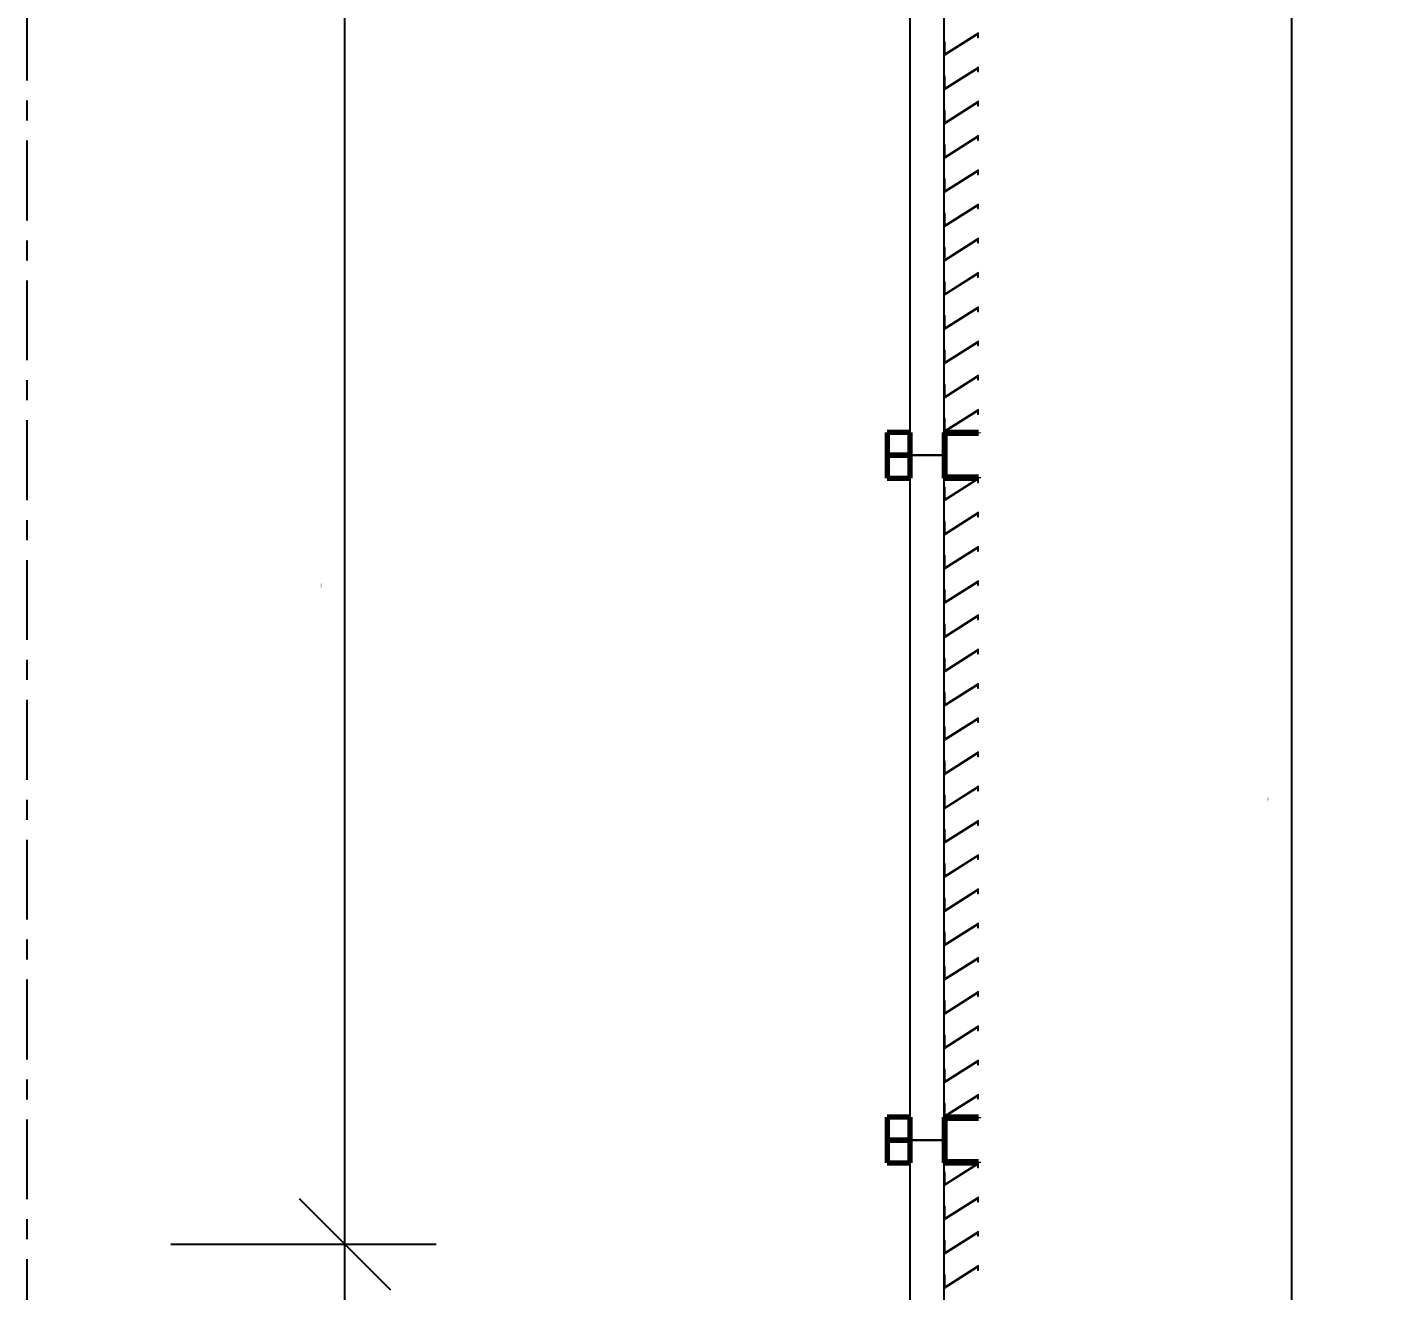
# Model space of a CAD drawing. Header units: millimetres. Extents: x -1379 to 1385823, y -4884429 to 548763.
# Drawn here: x 464410 to 467379, y -2309745 to -2306977 of the extents above; entities that cross this region are included whole.
import ezdxf
from ezdxf.enums import TextEntityAlignment as Align

# ---------------------------------------------------------------- set-up
doc = ezdxf.new("R2010")
doc.units = ezdxf.units.MM
doc.linetypes.add('CENTER', pattern=[50.8, 31.75, -6.35, 6.35, -6.35])
doc.linetypes.add('TA_GL_000.70000', pattern=[1.925, 0.7, -0.175, 0.175, -0.175, 0.7])
for name, color, linetype in [('000 - 0_SYM_DWG_GRIDLINE_MAIN_COLOR_251', 7, 'Continuous'), ('000 - 0_SYM_DWG_SLOPE-SYM_TEXT_COLOR_3', 7, 'Continuous'), ('000 - D I M', 7, 'Continuous'), ('000 - GRID', 7, 'CENTER')]:
    doc.layers.add(name, color=color, linetype=linetype)
doc.layers.add('000 - CONCRETE_EX_LOUVERS_DEF_SUB', color=7, linetype='Continuous', plot=False)
doc.styles.add('ARIAL', font='arial.ttf')
doc.styles.add('Arial_2', font='arial.ttf', dxfattribs={"height": 3})
doc.styles.add('TA', font='', dxfattribs={"height": 4.5})
doc.styles.get('TA').set_extended_font_data('Cordia New')
doc.dimstyles.new('DPA-DIM-3_0_T-T', dxfattribs={"dimscale": 304.8, "dimtxt": 306.07782, "dimasz": 0.656168, "dimexe": 0.656168, "dimexo": 0.0625, "dimgap": 0.164042, "dimtad": 1, "dimdec": 0, "dimzin": 0, "dimdsep": 46, "dimtxsty": 'Arial_2', "dimblk1": 'OBLIQUE', "dimblk2": 'OBLIQUE', "dimsah": 1, "dimcen": 0.09, "dimdle": 0.656168, "dimclrd": 7, "dimclre": 7, "dimclrt": 7, "dimadec": 8, "dimazin": 0, "dimtfac": 1, "dimtdec": 4, "dimtix": 1, "dimtmove": 0, "dimatfit": 3, "dimfxl": 1.312336, "dimfxlon": 1, "dimtvp": 1, "dimtolj": 1, "dimtzin": 0, "dimarcsym": 2})

# ---------------------------------------------------------------- blocks, each defined once
blk = doc.blocks.new('DPA_CP_Entrance Louver Grill Vertical Z - Louver Grill Vertical Z-4595767-IV01 - LOWER ROOF LEVEL PLAN')
at = {"layer": '000 - CONCRETE_EX_LOUVERS_DEF_SUB', "color": 7, "lineweight": 70}
for p, q in [((-700, 0), (-750, 0)), ((-750, 0), (-750, -50)), ((-700, -50), (-700, 0)), ((750, 0), (700, 0)), ((700, 0), (700, -50)), ((750, -50), (750, 0)), ((-750, -50), (-700, -50)), ((700, -50), (750, -50)), ((-700, -125), (-750, -125)), ((-750, -125), (-750, -127)), ((-750, -127), (-702, -127)), ((-702, -127), (-702, -200)), ((-700, -200), (-700, -125)), ((750, -125), (700, -125)), ((700, -125), (700, -200)), ((702, -200), (702, -127)), ((702, -127), (750, -127)), ((750, -127), (750, -125)), ((-702, -200), (-700, -200)), ((700, -200), (702, -200))]:
    blk.add_line(p, q, dxfattribs=at)
at = {"layer": '000 - CONCRETE_EX_LOUVERS_DEF_SUB', "color": 7}
for p, q in [((-750, -125), (-750, -50)), ((-750, -50), (750, -50)), ((750, -50), (750, -125)), ((-750, -125), (750, -125))]:
    blk.add_line(p, q, dxfattribs=at)
blk = doc.blocks.new('GM_Louver Grill Vertical Z1 - Z Profile-V210-IV01 - LOWER ROOF LEVEL PLAN')
at = {"layer": '000 - CONCRETE_EX_LOUVERS_DEF_SUB', "color": 7, "lineweight": 9}
for p, q in [((30, 0), (0.1, 0)), ((0.1, 0), (46.4, -73)), ((30, -2), (30, 0)), ((50, -75), (3.7, -2)), ((3.7, -2), (30, -2)), ((46.4, -73), (40, -73)), ((40, -73), (40, -75)), ((40, -75), (50, -75))]:
    blk.add_line(p, q, dxfattribs=at)
blk = doc.blocks.new('GM_Louver Grill Vertical Z1 - Z Profile-V211-IV01 - LOWER ROOF LEVEL PLAN')
at = {"layer": '000 - CONCRETE_EX_LOUVERS_DEF_SUB', "color": 7, "lineweight": 9}
for p, q in [((30, 0), (0.1, 0)), ((0.1, 0), (46.4, -73)), ((30, -2), (30, 0)), ((50, -75), (3.7, -2)), ((3.7, -2), (30, -2)), ((46.4, -73), (40, -73)), ((40, -73), (40, -75)), ((40, -75), (50, -75))]:
    blk.add_line(p, q, dxfattribs=at)
blk = doc.blocks.new('GM_Louver Grill Vertical Z1 - Z Profile-V213-IV01 - LOWER ROOF LEVEL PLAN')
at = {"layer": '000 - CONCRETE_EX_LOUVERS_DEF_SUB', "color": 7, "lineweight": 9}
for p, q in [((30, 0), (0.1, 0)), ((0.1, 0), (46.4, -73)), ((30, -2), (30, 0)), ((50, -75), (3.7, -2)), ((3.7, -2), (30, -2)), ((46.4, -73), (40, -73)), ((40, -73), (40, -75)), ((40, -75), (50, -75))]:
    blk.add_line(p, q, dxfattribs=at)
blk = doc.blocks.new('GM_Louver Grill Vertical Z1 - Z Profile-V255-IV01 - LOWER ROOF LEVEL PLAN')
at = {"layer": '000 - CONCRETE_EX_LOUVERS_DEF_SUB', "color": 7, "lineweight": 9}
for p, q in [((30, 0), (0.1, 0)), ((0.1, 0), (46.4, -73)), ((30, -2), (30, 0)), ((50, -75), (3.7, -2)), ((3.7, -2), (30, -2)), ((46.4, -73), (40, -73)), ((40, -73), (40, -75)), ((40, -75), (50, -75))]:
    blk.add_line(p, q, dxfattribs=at)
blk = doc.blocks.new('GM_Louver Grill Vertical Z1 - Z Profile-V256-IV01 - LOWER ROOF LEVEL PLAN')
at = {"layer": '000 - CONCRETE_EX_LOUVERS_DEF_SUB', "color": 7, "lineweight": 9}
for p, q in [((30, 0), (0.1, 0)), ((0.1, 0), (46.4, -73)), ((30, -2), (30, 0)), ((50, -75), (3.7, -2)), ((3.7, -2), (30, -2)), ((46.4, -73), (40, -73)), ((40, -73), (40, -75)), ((40, -75), (50, -75))]:
    blk.add_line(p, q, dxfattribs=at)
blk = doc.blocks.new('GM_Louver Grill Vertical Z1 - Z Profile-V257-IV01 - LOWER ROOF LEVEL PLAN')
at = {"layer": '000 - CONCRETE_EX_LOUVERS_DEF_SUB', "color": 7, "lineweight": 9}
for p, q in [((30, 0), (0.1, 0)), ((0.1, 0), (46.4, -73)), ((30, -2), (30, 0)), ((50, -75), (3.7, -2)), ((3.7, -2), (30, -2)), ((46.4, -73), (40, -73)), ((40, -73), (40, -75)), ((40, -75), (50, -75))]:
    blk.add_line(p, q, dxfattribs=at)
blk = doc.blocks.new('GM_Louver Grill Vertical Z1 - Z Profile-V258-IV01 - LOWER ROOF LEVEL PLAN')
at = {"layer": '000 - CONCRETE_EX_LOUVERS_DEF_SUB', "color": 7, "lineweight": 9}
for p, q in [((30, 0), (0.1, 0)), ((0.1, 0), (46.4, -73)), ((30, -2), (30, 0)), ((50, -75), (3.7, -2)), ((3.7, -2), (30, -2)), ((46.4, -73), (40, -73)), ((40, -73), (40, -75)), ((40, -75), (50, -75))]:
    blk.add_line(p, q, dxfattribs=at)
blk = doc.blocks.new('GM_Louver Grill Vertical Z1 - Z Profile-V259-IV01 - LOWER ROOF LEVEL PLAN')
at = {"layer": '000 - CONCRETE_EX_LOUVERS_DEF_SUB', "color": 7, "lineweight": 9}
for p, q in [((30, 0), (0.1, 0)), ((0.1, 0), (46.4, -73)), ((30, -2), (30, 0)), ((50, -75), (3.7, -2)), ((3.7, -2), (30, -2)), ((46.4, -73), (40, -73)), ((40, -73), (40, -75)), ((40, -75), (50, -75))]:
    blk.add_line(p, q, dxfattribs=at)
blk = doc.blocks.new('GM_Louver Grill Vertical Z1 - Z Profile-V260-IV01 - LOWER ROOF LEVEL PLAN')
at = {"layer": '000 - CONCRETE_EX_LOUVERS_DEF_SUB', "color": 7, "lineweight": 9}
for p, q in [((30, 0), (0.1, 0)), ((0.1, 0), (46.4, -73)), ((30, -2), (30, 0)), ((50, -75), (3.7, -2)), ((3.7, -2), (30, -2)), ((46.4, -73), (40, -73)), ((40, -73), (40, -75)), ((40, -75), (50, -75))]:
    blk.add_line(p, q, dxfattribs=at)
blk = doc.blocks.new('GM_Louver Grill Vertical Z1 - Z Profile-V261-IV01 - LOWER ROOF LEVEL PLAN')
at = {"layer": '000 - CONCRETE_EX_LOUVERS_DEF_SUB', "color": 7, "lineweight": 9}
for p, q in [((30, 0), (0.1, 0)), ((0.1, 0), (46.4, -73)), ((30, -2), (30, 0)), ((50, -75), (3.7, -2)), ((3.7, -2), (30, -2)), ((46.4, -73), (40, -73)), ((40, -73), (40, -75)), ((40, -75), (50, -75))]:
    blk.add_line(p, q, dxfattribs=at)
blk = doc.blocks.new('GM_Louver Grill Vertical Z1 - Z Profile-V262-IV01 - LOWER ROOF LEVEL PLAN')
at = {"layer": '000 - CONCRETE_EX_LOUVERS_DEF_SUB', "color": 7, "lineweight": 9}
for p, q in [((30, 0), (0.1, 0)), ((0.1, 0), (46.4, -73)), ((30, -2), (30, 0)), ((50, -75), (3.7, -2)), ((3.7, -2), (30, -2)), ((46.4, -73), (40, -73)), ((40, -73), (40, -75)), ((40, -75), (50, -75))]:
    blk.add_line(p, q, dxfattribs=at)
blk = doc.blocks.new('GM_Louver Grill Vertical Z1 - Z Profile-V263-IV01 - LOWER ROOF LEVEL PLAN')
at = {"layer": '000 - CONCRETE_EX_LOUVERS_DEF_SUB', "color": 7, "lineweight": 9}
for p, q in [((30, 0), (0.1, 0)), ((0.1, 0), (46.4, -73)), ((30, -2), (30, 0)), ((50, -75), (3.7, -2)), ((3.7, -2), (30, -2)), ((46.4, -73), (40, -73)), ((40, -73), (40, -75)), ((40, -75), (50, -75))]:
    blk.add_line(p, q, dxfattribs=at)
blk = doc.blocks.new('GM_Louver Grill Vertical Z1 - Z Profile-V264-IV01 - LOWER ROOF LEVEL PLAN')
at = {"layer": '000 - CONCRETE_EX_LOUVERS_DEF_SUB', "color": 7, "lineweight": 9}
for p, q in [((30, 0), (0.1, 0)), ((0.1, 0), (46.4, -73)), ((30, -2), (30, 0)), ((50, -75), (3.7, -2)), ((3.7, -2), (30, -2)), ((46.4, -73), (40, -73)), ((40, -73), (40, -75)), ((40, -75), (50, -75))]:
    blk.add_line(p, q, dxfattribs=at)
blk = doc.blocks.new('GM_Louver Grill Vertical Z1 - Z Profile-V265-IV01 - LOWER ROOF LEVEL PLAN')
at = {"layer": '000 - CONCRETE_EX_LOUVERS_DEF_SUB', "color": 7, "lineweight": 9}
for p, q in [((30, 0), (0.1, 0)), ((0.1, 0), (46.4, -73)), ((30, -2), (30, 0)), ((50, -75), (3.7, -2)), ((3.7, -2), (30, -2)), ((46.4, -73), (40, -73)), ((40, -73), (40, -75)), ((40, -75), (50, -75))]:
    blk.add_line(p, q, dxfattribs=at)
blk = doc.blocks.new('GM_Louver Grill Vertical Z1 - Z Profile-V266-IV01 - LOWER ROOF LEVEL PLAN')
at = {"layer": '000 - CONCRETE_EX_LOUVERS_DEF_SUB', "color": 7, "lineweight": 9}
for p, q in [((30, 0), (0.1, 0)), ((0.1, 0), (46.4, -73)), ((30, -2), (30, 0)), ((50, -75), (3.7, -2)), ((3.7, -2), (30, -2)), ((46.4, -73), (40, -73)), ((40, -73), (40, -75)), ((40, -75), (50, -75))]:
    blk.add_line(p, q, dxfattribs=at)
blk = doc.blocks.new('GM_Louver Grill Vertical Z1 - Z Profile-V267-IV01 - LOWER ROOF LEVEL PLAN')
at = {"layer": '000 - CONCRETE_EX_LOUVERS_DEF_SUB', "color": 7, "lineweight": 9}
for p, q in [((30, 0), (0.1, 0)), ((0.1, 0), (46.4, -73)), ((30, -2), (30, 0)), ((50, -75), (3.7, -2)), ((3.7, -2), (30, -2)), ((46.4, -73), (40, -73)), ((40, -73), (40, -75)), ((40, -75), (50, -75))]:
    blk.add_line(p, q, dxfattribs=at)
blk = doc.blocks.new('GM_Louver Grill Vertical Z1 - Z Profile-V268-IV01 - LOWER ROOF LEVEL PLAN')
at = {"layer": '000 - CONCRETE_EX_LOUVERS_DEF_SUB', "color": 7, "lineweight": 9}
for p, q in [((30, 0), (0.1, 0)), ((0.1, 0), (46.4, -73)), ((30, -2), (30, 0)), ((50, -75), (3.7, -2)), ((3.7, -2), (30, -2)), ((46.4, -73), (40, -73)), ((40, -73), (40, -75)), ((40, -75), (50, -75))]:
    blk.add_line(p, q, dxfattribs=at)
blk = doc.blocks.new('GM_Louver Grill Vertical Z1 - Z Profile-V269-IV01 - LOWER ROOF LEVEL PLAN')
at = {"layer": '000 - CONCRETE_EX_LOUVERS_DEF_SUB', "lineweight": 9}
h = blk.add_hatch(dxfattribs=at)
h.set_pattern_fill('FP_38', style=0, pattern_type=2)
h.set_pattern_definition([(320, (2316497.5, 233351.46), (-63.75582, -728.7365), [76.2, -838.2]), (265, (2316497.5, 233351.5), (764.2276, 140.97162), [60.96, -670.56]), (10.451, (2316492.2, 233290.74), (700.46675, -587.77), [64.76, -712.36]), (316.184, (2316700.7, 233351.5), (-168.17096, -1084.31624), [114.3, -1257.3]), (6.636, (2316686.7, 233261.1), (989.70985, -949.6099), [97.14, -1068.54]), (261.184, (2316700.7, 233351.5), (989.70115, -949.62055), [91.44, -1005.84]), (291, (2316649.9, 233249.86), (-409.06057, -606.45787), [76.2, -838.2]), (236, (2316649.9, 233249.9), (736.75292, -247.20834), [60.96, -670.56]), (341.451, (2316615.8, 233199.3), (327.68547, -853.66825), [64.76, -712.36]), (307.5, (2316497.48, 233351.46), (338.22012, -12.354693), [33.528, -628.904, 33.528, -1320.292]), (307.5, (2316497.48, 233351.46), (338.22012, -12.354693), [-695.96, -647.192, 33.528, -639.572]), (277.5, (2316497.48, 233351.46), (400.722127, -267.278874), [33.528, -354.584, 33.528, -870.204]), (277.5, (2316497.48, 233351.46), (400.722127, -267.278874), [-421.64, -613.664, 33.528, -223.012]), (237.5, (2316497.48, 233578.03), (-22.915345, -542.36333), [33.528, -220.472, 33.528, -1810.512]), (237.5, (2316497.48, 233578.03), (-22.915345, -542.36333), [-287.528, -758.952, 33.528, -1018.032]), (227.5, (2316497.5, 233679.63), (101.70711, -592.51696), [33.528, -296.672, 33.528, -1239.52]), (227.5, (2316497.5, 233679.63), (101.70711, -592.51696), [-363.728, -492.76, 33.528, -713.232])])
h.paths.add_polyline_path([(0.1, 0), (46.4, -73), (40, -73), (40, -75), (50, -75), (3.7, -2), (30, -2), (30, 0)])
at = {"layer": '000 - CONCRETE_EX_LOUVERS_DEF_SUB', "color": 7, "lineweight": 9}
for p, q in [((30, 0), (0.1, 0)), ((0.1, 0), (46.4, -73)), ((30, -2), (30, 0)), ((50, -75), (3.7, -2)), ((3.7, -2), (30, -2)), ((46.4, -73), (40, -73)), ((40, -73), (40, -75)), ((40, -75), (50, -75))]:
    blk.add_line(p, q, dxfattribs=at)
blk = doc.blocks.new('GM_Louver Grill Vertical Z1 - Z Profile-V270-IV01 - LOWER ROOF LEVEL PLAN')
at = {"layer": '000 - CONCRETE_EX_LOUVERS_DEF_SUB', "color": 7, "lineweight": 9}
for p, q in [((30, 0), (0.1, 0)), ((0.1, 0), (46.4, -73)), ((30, -2), (30, 0)), ((50, -75), (3.7, -2)), ((3.7, -2), (30, -2)), ((46.4, -73), (40, -73)), ((40, -73), (40, -75)), ((40, -75), (50, -75))]:
    blk.add_line(p, q, dxfattribs=at)
blk = doc.blocks.new('GM_Louver Grill Vertical Z1 - Z Profile-V271-IV01 - LOWER ROOF LEVEL PLAN')
at = {"layer": '000 - CONCRETE_EX_LOUVERS_DEF_SUB', "color": 7, "lineweight": 9}
for p, q in [((30, 0), (0.1, 0)), ((0.1, 0), (46.4, -73)), ((30, -2), (30, 0)), ((50, -75), (3.7, -2)), ((3.7, -2), (30, -2)), ((46.4, -73), (40, -73)), ((40, -73), (40, -75)), ((40, -75), (50, -75))]:
    blk.add_line(p, q, dxfattribs=at)
blk = doc.blocks.new('GM_Louver Grill Vertical Z1 - Z Profile-V272-IV01 - LOWER ROOF LEVEL PLAN')
at = {"layer": '000 - CONCRETE_EX_LOUVERS_DEF_SUB', "color": 7, "lineweight": 9}
for p, q in [((30, 0), (0.1, 0)), ((0.1, 0), (46.4, -73)), ((30, -2), (30, 0)), ((50, -75), (3.7, -2)), ((3.7, -2), (30, -2)), ((46.4, -73), (40, -73)), ((40, -73), (40, -75)), ((40, -75), (50, -75))]:
    blk.add_line(p, q, dxfattribs=at)
blk = doc.blocks.new('GM_Louver Grill Vertical Z1 - Z Profile-V273-IV01 - LOWER ROOF LEVEL PLAN')
at = {"layer": '000 - CONCRETE_EX_LOUVERS_DEF_SUB', "color": 7, "lineweight": 9}
for p, q in [((30, 0), (0.1, 0)), ((0.1, 0), (46.4, -73)), ((30, -2), (30, 0)), ((50, -75), (3.7, -2)), ((3.7, -2), (30, -2)), ((46.4, -73), (40, -73)), ((40, -73), (40, -75)), ((40, -75), (50, -75))]:
    blk.add_line(p, q, dxfattribs=at)
blk = doc.blocks.new('GM_Louver Grill Vertical Z1 - Z Profile-V594-IV01 - LOWER ROOF LEVEL PLAN')
at = {"layer": '000 - CONCRETE_EX_LOUVERS_DEF_SUB', "color": 7, "lineweight": 9}
for p, q in [((30, 0), (0.1, 0)), ((0.1, 0), (46.4, -73)), ((30, -2), (30, 0)), ((50, -75), (3.7, -2)), ((3.7, -2), (30, -2)), ((46.4, -73), (40, -73)), ((40, -73), (40, -75)), ((40, -75), (50, -75))]:
    blk.add_line(p, q, dxfattribs=at)
blk = doc.blocks.new('GM_Louver Grill Vertical Z1 - Z Profile-V595-IV01 - LOWER ROOF LEVEL PLAN')
at = {"layer": '000 - CONCRETE_EX_LOUVERS_DEF_SUB', "color": 7, "lineweight": 9}
for p, q in [((30, 0), (0.1, 0)), ((0.1, 0), (46.4, -73)), ((30, -2), (30, 0)), ((50, -75), (3.7, -2)), ((3.7, -2), (30, -2)), ((46.4, -73), (40, -73)), ((40, -73), (40, -75)), ((40, -75), (50, -75))]:
    blk.add_line(p, q, dxfattribs=at)
blk = doc.blocks.new('GM_Louver Grill Vertical Z1 - Z Profile-V596-IV01 - LOWER ROOF LEVEL PLAN')
at = {"layer": '000 - CONCRETE_EX_LOUVERS_DEF_SUB', "color": 7, "lineweight": 9}
for p, q in [((30, 0), (0.1, 0)), ((0.1, 0), (46.4, -73)), ((30, -2), (30, 0)), ((50, -75), (3.7, -2)), ((3.7, -2), (30, -2)), ((46.4, -73), (40, -73)), ((40, -73), (40, -75)), ((40, -75), (50, -75))]:
    blk.add_line(p, q, dxfattribs=at)
blk = doc.blocks.new('GM_Louver Grill Vertical Z1 - Z Profile-V611-IV01 - LOWER ROOF LEVEL PLAN')
at = {"layer": '000 - CONCRETE_EX_LOUVERS_DEF_SUB', "color": 7, "lineweight": 9}
for p, q in [((30, 0), (0.1, 0)), ((0.1, 0), (46.4, -73)), ((30, -2), (30, 0)), ((50, -75), (3.7, -2)), ((3.7, -2), (30, -2)), ((46.4, -73), (40, -73)), ((40, -73), (40, -75)), ((40, -75), (50, -75))]:
    blk.add_line(p, q, dxfattribs=at)
blk = doc.blocks.new('GM_Louver Grill Vertical Z1 - Z Profile-V623-IV01 - LOWER ROOF LEVEL PLAN')
at = {"layer": '000 - CONCRETE_EX_LOUVERS_DEF_SUB', "color": 7, "lineweight": 9}
for p, q in [((30, 0), (0.1, 0)), ((0.1, 0), (46.4, -73)), ((30, -2), (30, 0)), ((50, -75), (3.7, -2)), ((3.7, -2), (30, -2)), ((46.4, -73), (40, -73)), ((40, -73), (40, -75)), ((40, -75), (50, -75))]:
    blk.add_line(p, q, dxfattribs=at)
blk = doc.blocks.new('GM_Louver Grill Vertical Z1 - Z Profile-V624-IV01 - LOWER ROOF LEVEL PLAN')
at = {"layer": '000 - CONCRETE_EX_LOUVERS_DEF_SUB', "lineweight": 9}
h = blk.add_hatch(dxfattribs=at)
h.set_pattern_fill('FP_69', style=0, pattern_type=2)
h.set_pattern_definition([(320, (2314472.5, 233351.46), (-63.75582, -728.7365), [76.2, -838.2]), (265, (2314472.5, 233351.5), (764.2276, 140.97162), [60.96, -670.56]), (10.451, (2314467.2, 233290.74), (700.46675, -587.77), [64.76, -712.36]), (316.184, (2314675.7, 233351.5), (-168.17096, -1084.31624), [114.3, -1257.3]), (6.636, (2314661.7, 233261.1), (989.70985, -949.6099), [97.14, -1068.54]), (261.184, (2314675.7, 233351.5), (989.70115, -949.62055), [91.44, -1005.84]), (291, (2314624.9, 233249.86), (-409.06057, -606.45787), [76.2, -838.2]), (236, (2314624.9, 233249.9), (736.75292, -247.20834), [60.96, -670.56]), (341.451, (2314590.8, 233199.3), (327.68547, -853.66825), [64.76, -712.36]), (307.5, (2314472.48, 233351.46), (338.22012, -12.354693), [33.528, -628.904, 33.528, -1320.292]), (307.5, (2314472.48, 233351.46), (338.22012, -12.354693), [-695.96, -647.192, 33.528, -639.572]), (277.5, (2314472.48, 233351.46), (400.722127, -267.278874), [33.528, -354.584, 33.528, -870.204]), (277.5, (2314472.48, 233351.46), (400.722127, -267.278874), [-421.64, -613.664, 33.528, -223.012]), (237.5, (2314472.48, 233578.03), (-22.915345, -542.36333), [33.528, -220.472, 33.528, -1810.512]), (237.5, (2314472.48, 233578.03), (-22.915345, -542.36333), [-287.528, -758.952, 33.528, -1018.032]), (227.5, (2314472.5, 233679.63), (101.70711, -592.51696), [33.528, -296.672, 33.528, -1239.52]), (227.5, (2314472.5, 233679.63), (101.70711, -592.51696), [-363.728, -492.76, 33.528, -713.232])])
h.paths.add_polyline_path([(0.1, 0), (46.4, -73), (40, -73), (40, -75), (50, -75), (3.7, -2), (30, -2), (30, 0)])
at = {"layer": '000 - CONCRETE_EX_LOUVERS_DEF_SUB', "color": 7, "lineweight": 9}
for p, q in [((30, 0), (0.1, 0)), ((0.1, 0), (46.4, -73)), ((30, -2), (30, 0)), ((50, -75), (3.7, -2)), ((3.7, -2), (30, -2)), ((46.4, -73), (40, -73)), ((40, -73), (40, -75)), ((40, -75), (50, -75))]:
    blk.add_line(p, q, dxfattribs=at)
blk = doc.blocks.new('GM_Louver Grill Vertical Z1 - Z Profile-V625-IV01 - LOWER ROOF LEVEL PLAN')
at = {"layer": '000 - CONCRETE_EX_LOUVERS_DEF_SUB', "color": 7, "lineweight": 9}
for p, q in [((30, 0), (0.1, 0)), ((0.1, 0), (46.4, -73)), ((30, -2), (30, 0)), ((50, -75), (3.7, -2)), ((3.7, -2), (30, -2)), ((46.4, -73), (40, -73)), ((40, -73), (40, -75)), ((40, -75), (50, -75))]:
    blk.add_line(p, q, dxfattribs=at)
blk = doc.blocks.new('GM_Louver Grill Vertical Z1 - Z Profile-V626-IV01 - LOWER ROOF LEVEL PLAN')
at = {"layer": '000 - CONCRETE_EX_LOUVERS_DEF_SUB', "color": 7, "lineweight": 9}
for p, q in [((30, 0), (0.1, 0)), ((0.1, 0), (46.4, -73)), ((30, -2), (30, 0)), ((50, -75), (3.7, -2)), ((3.7, -2), (30, -2)), ((46.4, -73), (40, -73)), ((40, -73), (40, -75)), ((40, -75), (50, -75))]:
    blk.add_line(p, q, dxfattribs=at)
blk = doc.blocks.new('GM_Louver Grill Vertical Z1 - Z Profile-V627-IV01 - LOWER ROOF LEVEL PLAN')
at = {"layer": '000 - CONCRETE_EX_LOUVERS_DEF_SUB', "color": 7, "lineweight": 9}
for p, q in [((30, 0), (0.1, 0)), ((0.1, 0), (46.4, -73)), ((30, -2), (30, 0)), ((50, -75), (3.7, -2)), ((3.7, -2), (30, -2)), ((46.4, -73), (40, -73)), ((40, -73), (40, -75)), ((40, -75), (50, -75))]:
    blk.add_line(p, q, dxfattribs=at)
blk = doc.blocks.new('GM_Louver Grill Vertical Z1 - Z Profile-V628-IV01 - LOWER ROOF LEVEL PLAN')
at = {"layer": '000 - CONCRETE_EX_LOUVERS_DEF_SUB', "lineweight": 9}
h = blk.add_hatch(dxfattribs=at)
h.set_pattern_fill('FP_70', style=0, pattern_type=2)
h.set_pattern_definition([(320, (2314772.5, 233351.46), (-63.75582, -728.7365), [76.2, -838.2]), (265, (2314772.5, 233351.5), (764.2276, 140.97162), [60.96, -670.56]), (10.451, (2314767.2, 233290.74), (700.46675, -587.77), [64.76, -712.36]), (316.184, (2314975.7, 233351.5), (-168.17096, -1084.31624), [114.3, -1257.3]), (6.636, (2314961.7, 233261.1), (989.70985, -949.6099), [97.14, -1068.54]), (261.184, (2314975.7, 233351.5), (989.70115, -949.62055), [91.44, -1005.84]), (291, (2314924.9, 233249.86), (-409.06057, -606.45787), [76.2, -838.2]), (236, (2314924.9, 233249.9), (736.75292, -247.20834), [60.96, -670.56]), (341.451, (2314890.8, 233199.3), (327.68547, -853.66825), [64.76, -712.36]), (307.5, (2314772.48, 233351.46), (338.22012, -12.354693), [33.528, -628.904, 33.528, -1320.292]), (307.5, (2314772.48, 233351.46), (338.22012, -12.354693), [-695.96, -647.192, 33.528, -639.572]), (277.5, (2314772.48, 233351.46), (400.722127, -267.278874), [33.528, -354.584, 33.528, -870.204]), (277.5, (2314772.48, 233351.46), (400.722127, -267.278874), [-421.64, -613.664, 33.528, -223.012]), (237.5, (2314772.48, 233578.03), (-22.915345, -542.36333), [33.528, -220.472, 33.528, -1810.512]), (237.5, (2314772.48, 233578.03), (-22.915345, -542.36333), [-287.528, -758.952, 33.528, -1018.032]), (227.5, (2314772.5, 233679.63), (101.70711, -592.51696), [33.528, -296.672, 33.528, -1239.52]), (227.5, (2314772.5, 233679.63), (101.70711, -592.51696), [-363.728, -492.76, 33.528, -713.232])])
h.paths.add_polyline_path([(0.1, 0), (46.4, -73), (40, -73), (40, -75), (50, -75), (3.7, -2), (30, -2), (30, 0)])
at = {"layer": '000 - CONCRETE_EX_LOUVERS_DEF_SUB', "color": 7, "lineweight": 9}
for p, q in [((30, 0), (0.1, 0)), ((0.1, 0), (46.4, -73)), ((30, -2), (30, 0)), ((50, -75), (3.7, -2)), ((3.7, -2), (30, -2)), ((46.4, -73), (40, -73)), ((40, -73), (40, -75)), ((40, -75), (50, -75))]:
    blk.add_line(p, q, dxfattribs=at)
blk = doc.blocks.new('GM_Louver Grill Vertical Z1 - Z Profile-V629-IV01 - LOWER ROOF LEVEL PLAN')
at = {"layer": '000 - CONCRETE_EX_LOUVERS_DEF_SUB', "color": 7, "lineweight": 9}
for p, q in [((30, 0), (0.1, 0)), ((0.1, 0), (46.4, -73)), ((30, -2), (30, 0)), ((50, -75), (3.7, -2)), ((3.7, -2), (30, -2)), ((46.4, -73), (40, -73)), ((40, -73), (40, -75)), ((40, -75), (50, -75))]:
    blk.add_line(p, q, dxfattribs=at)
blk = doc.blocks.new('GM_Louver Grill Vertical Z1 - Z Profile-V630-IV01 - LOWER ROOF LEVEL PLAN')
at = {"layer": '000 - CONCRETE_EX_LOUVERS_DEF_SUB', "lineweight": 9}
h = blk.add_hatch(dxfattribs=at)
h.set_pattern_fill('FP_71', style=0, pattern_type=2)
h.set_pattern_definition([(320, (2314922.5, 233351.46), (-63.75582, -728.7365), [76.2, -838.2]), (265, (2314922.5, 233351.5), (764.2276, 140.97162), [60.96, -670.56]), (10.451, (2314917.2, 233290.74), (700.46675, -587.77), [64.76, -712.36]), (316.184, (2315125.7, 233351.5), (-168.17096, -1084.31624), [114.3, -1257.3]), (6.636, (2315111.7, 233261.1), (989.70985, -949.6099), [97.14, -1068.54]), (261.184, (2315125.7, 233351.5), (989.70115, -949.62055), [91.44, -1005.84]), (291, (2315074.9, 233249.86), (-409.06057, -606.45787), [76.2, -838.2]), (236, (2315074.9, 233249.9), (736.75292, -247.20834), [60.96, -670.56]), (341.451, (2315040.8, 233199.3), (327.68547, -853.66825), [64.76, -712.36]), (307.5, (2314922.48, 233351.46), (338.22012, -12.354693), [33.528, -628.904, 33.528, -1320.292]), (307.5, (2314922.48, 233351.46), (338.22012, -12.354693), [-695.96, -647.192, 33.528, -639.572]), (277.5, (2314922.48, 233351.46), (400.722127, -267.278874), [33.528, -354.584, 33.528, -870.204]), (277.5, (2314922.48, 233351.46), (400.722127, -267.278874), [-421.64, -613.664, 33.528, -223.012]), (237.5, (2314922.48, 233578.03), (-22.915345, -542.36333), [33.528, -220.472, 33.528, -1810.512]), (237.5, (2314922.48, 233578.03), (-22.915345, -542.36333), [-287.528, -758.952, 33.528, -1018.032]), (227.5, (2314922.5, 233679.63), (101.70711, -592.51696), [33.528, -296.672, 33.528, -1239.52]), (227.5, (2314922.5, 233679.63), (101.70711, -592.51696), [-363.728, -492.76, 33.528, -713.232])])
h.paths.add_polyline_path([(0.1, 0), (46.4, -73), (40, -73), (40, -75), (50, -75), (3.7, -2), (30, -2), (30, 0), (11.1, 0)])
at = {"layer": '000 - CONCRETE_EX_LOUVERS_DEF_SUB', "color": 7, "lineweight": 9}
for p, q in [((30, 0), (0.1, 0)), ((0.1, 0), (46.4, -73)), ((30, -2), (30, 0)), ((50, -75), (3.7, -2)), ((3.7, -2), (30, -2)), ((46.4, -73), (40, -73)), ((40, -73), (40, -75)), ((40, -75), (50, -75))]:
    blk.add_line(p, q, dxfattribs=at)
blk = doc.blocks.new('GM_Louver Grill Vertical Z1 - Z Profile-V631-IV01 - LOWER ROOF LEVEL PLAN')
at = {"layer": '000 - CONCRETE_EX_LOUVERS_DEF_SUB', "color": 7, "lineweight": 9}
for p, q in [((30, 0), (0.1, 0)), ((0.1, 0), (46.4, -73)), ((30, -2), (30, 0)), ((50, -75), (3.7, -2)), ((3.7, -2), (30, -2)), ((46.4, -73), (40, -73)), ((40, -73), (40, -75)), ((40, -75), (50, -75))]:
    blk.add_line(p, q, dxfattribs=at)
blk = doc.blocks.new('_Oblique')
at = {"color": 7, "linetype": 'ByBlock', "lineweight": -2}
blk.add_line((-0.5, -0.5), (0.5, 0.5), dxfattribs=at)
blk = doc.blocks.new('*D838')
at = {"layer": '000 - D I M', "color": 7, "lineweight": -2, "transparency": 16777216}
for p, q in [((465105.9, -2309842.7), (465105.9, -2306557.7)), ((464724.9, -2306757.7), (465305.9, -2306757.7)), ((464724.9, -2309642.7), (465305.9, -2309642.7))]:
    blk.add_line(p, q, dxfattribs=at)
at = {"layer": 'Defpoints', "color": 7, "transparency": 16777216}
for p in [(464705.9, -2306757.7), (465105.9, -2306757.7), (464705.9, -2309642.7)]:
    blk.add_point(p, dxfattribs=at)
at = {"layer": '000 - D I M', "color": 7, "lineweight": -2, "transparency": 16777216, "xscale": 200, "yscale": 200, "zscale": 200}
for p, rotation in [((465105.9, -2306757.7), 90), ((465105.9, -2309642.7), 270)]:
    blk.add_blockref('_Oblique', p, dxfattribs=dict(at, rotation=rotation))
at = {"layer": '000 - D I M', "color": 7, "transparency": 16777216, "insert": (465054.3, -2308200.2), "char_height": 3, "width": 1107.531, "attachment_point": 5, "rotation": 90, "style": 'Arial_2'}
blk.add_mtext('\\A1;2885', dxfattribs=at)
blk = doc.blocks.new('*D849')
at = {"layer": '000 - D I M', "color": 7, "lineweight": -2, "transparency": 16777216}
for p, q in [((467179.3, -2305837.7), (467179.3, -2311499.7)), ((466798.3, -2306037.7), (467379.3, -2306037.7)), ((466798.3, -2311299.7), (467379.3, -2311299.7))]:
    blk.add_line(p, q, dxfattribs=at)
at = {"layer": 'Defpoints', "color": 7, "transparency": 16777216}
for p in [(466779.3, -2306037.7), (466779.3, -2311299.7), (467179.3, -2311299.7)]:
    blk.add_point(p, dxfattribs=at)
at = {"layer": '000 - D I M', "color": 7, "lineweight": -2, "transparency": 16777216, "xscale": 200, "yscale": 200, "zscale": 200}
for p, rotation in [((467179.3, -2306037.7), 90), ((467179.3, -2311299.7), 270)]:
    blk.add_blockref('_Oblique', p, dxfattribs=dict(at, rotation=rotation))
at = {"layer": '000 - D I M', "color": 7, "transparency": 16777216, "insert": (467127.8, -2308668.7), "char_height": 3, "width": 1107.531, "attachment_point": 5, "rotation": 90, "style": 'Arial_2'}
blk.add_mtext('\\A1;5262', dxfattribs=at)
blk = doc.blocks.new('*U1920')
at = {"layer": '000 - 0_SYM_DWG_GRIDLINE_MAIN_COLOR_251', "color": 7, "linetype": 'ByBlock', "ltscale": 5}
blk.add_line((20, 0), (-355.735, 0), dxfattribs=at)
at = {"color": 7, "style": 'TA', "flags": 1}
blk.add_attdef('LOCATION', (6, -6), '', height=4.5, rotation=270, dxfattribs=at)
at = {"layer": '000 - 0_SYM_DWG_SLOPE-SYM_TEXT_COLOR_3', "color": 7, "style": 'ARIAL'}
blk.add_attdef('GRID-HEAD', text='', height=4, rotation=90, dxfattribs=at).set_placement((40, 0), align=Align.MIDDLE_CENTER)

msp = doc.modelspace()

# ---------------------------------------------------------------- block references
at = {"layer": '000 - CONCRETE_EX_LOUVERS_DEF_SUB', "color": 7, "rotation": 90.00000000000382}
for p in [(466293.8, -2307164.7), (466293.8, -2308664.7), (466293.8, -2310164.7)]:
    msp.add_blockref('DPA_CP_Entrance Louver Grill Vertical Z - Louver Grill Vertical Z-4595767-IV01 - LOWER ROOF LEVEL PLAN', p, dxfattribs=at)
at = {"layer": '000 - CONCRETE_EX_LOUVERS_DEF_SUB', "color": 7, "lineweight": 9, "rotation": 90.00000000000382}
for name, p in [('GM_Louver Grill Vertical Z1 - Z Profile-V623-IV01 - LOWER ROOF LEVEL PLAN', (466418.8, -2307039.7)), ('GM_Louver Grill Vertical Z1 - Z Profile-V624-IV01 - LOWER ROOF LEVEL PLAN', (466418.8, -2307114.7)), ('GM_Louver Grill Vertical Z1 - Z Profile-V625-IV01 - LOWER ROOF LEVEL PLAN', (466418.8, -2307189.7)), ('GM_Louver Grill Vertical Z1 - Z Profile-V626-IV01 - LOWER ROOF LEVEL PLAN', (466418.8, -2307264.7)), ('GM_Louver Grill Vertical Z1 - Z Profile-V627-IV01 - LOWER ROOF LEVEL PLAN', (466418.8, -2307339.7)), ('GM_Louver Grill Vertical Z1 - Z Profile-V628-IV01 - LOWER ROOF LEVEL PLAN', (466418.8, -2307414.7)), ('GM_Louver Grill Vertical Z1 - Z Profile-V629-IV01 - LOWER ROOF LEVEL PLAN', (466418.8, -2307489.7)), ('GM_Louver Grill Vertical Z1 - Z Profile-V630-IV01 - LOWER ROOF LEVEL PLAN', (466418.8, -2307564.7)), ('GM_Louver Grill Vertical Z1 - Z Profile-V631-IV01 - LOWER ROOF LEVEL PLAN', (466418.8, -2307639.7)), ('GM_Louver Grill Vertical Z1 - Z Profile-V210-IV01 - LOWER ROOF LEVEL PLAN', (466418.8, -2307714.7)), ('GM_Louver Grill Vertical Z1 - Z Profile-V211-IV01 - LOWER ROOF LEVEL PLAN', (466418.8, -2307789.7)), ('GM_Louver Grill Vertical Z1 - Z Profile-V213-IV01 - LOWER ROOF LEVEL PLAN', (466418.8, -2307864.7)), ('GM_Louver Grill Vertical Z1 - Z Profile-V272-IV01 - LOWER ROOF LEVEL PLAN', (466418.8, -2308014.7)), ('GM_Louver Grill Vertical Z1 - Z Profile-V255-IV01 - LOWER ROOF LEVEL PLAN', (466418.8, -2308089.7)), ('GM_Louver Grill Vertical Z1 - Z Profile-V256-IV01 - LOWER ROOF LEVEL PLAN', (466418.8, -2308164.7)), ('GM_Louver Grill Vertical Z1 - Z Profile-V257-IV01 - LOWER ROOF LEVEL PLAN', (466418.8, -2308239.7)), ('GM_Louver Grill Vertical Z1 - Z Profile-V258-IV01 - LOWER ROOF LEVEL PLAN', (466418.8, -2308314.7)), ('GM_Louver Grill Vertical Z1 - Z Profile-V259-IV01 - LOWER ROOF LEVEL PLAN', (466418.8, -2308389.7)), ('GM_Louver Grill Vertical Z1 - Z Profile-V260-IV01 - LOWER ROOF LEVEL PLAN', (466418.8, -2308464.7)), ('GM_Louver Grill Vertical Z1 - Z Profile-V261-IV01 - LOWER ROOF LEVEL PLAN', (466418.8, -2308539.7)), ('GM_Louver Grill Vertical Z1 - Z Profile-V262-IV01 - LOWER ROOF LEVEL PLAN', (466418.8, -2308614.7)), ('GM_Louver Grill Vertical Z1 - Z Profile-V263-IV01 - LOWER ROOF LEVEL PLAN', (466418.8, -2308689.7)), ('GM_Louver Grill Vertical Z1 - Z Profile-V264-IV01 - LOWER ROOF LEVEL PLAN', (466418.8, -2308764.7)), ('GM_Louver Grill Vertical Z1 - Z Profile-V265-IV01 - LOWER ROOF LEVEL PLAN', (466418.8, -2308839.7)), ('GM_Louver Grill Vertical Z1 - Z Profile-V266-IV01 - LOWER ROOF LEVEL PLAN', (466418.8, -2308914.7)), ('GM_Louver Grill Vertical Z1 - Z Profile-V267-IV01 - LOWER ROOF LEVEL PLAN', (466418.8, -2308989.7)), ('GM_Louver Grill Vertical Z1 - Z Profile-V268-IV01 - LOWER ROOF LEVEL PLAN', (466418.8, -2309064.7)), ('GM_Louver Grill Vertical Z1 - Z Profile-V269-IV01 - LOWER ROOF LEVEL PLAN', (466418.8, -2309139.7)), ('GM_Louver Grill Vertical Z1 - Z Profile-V270-IV01 - LOWER ROOF LEVEL PLAN', (466418.8, -2309214.7)), ('GM_Louver Grill Vertical Z1 - Z Profile-V271-IV01 - LOWER ROOF LEVEL PLAN', (466418.8, -2309289.7)), ('GM_Louver Grill Vertical Z1 - Z Profile-V273-IV01 - LOWER ROOF LEVEL PLAN', (466418.8, -2309364.7)), ('GM_Louver Grill Vertical Z1 - Z Profile-V611-IV01 - LOWER ROOF LEVEL PLAN', (466418.8, -2309514.7)), ('GM_Louver Grill Vertical Z1 - Z Profile-V594-IV01 - LOWER ROOF LEVEL PLAN', (466418.8, -2309589.7)), ('GM_Louver Grill Vertical Z1 - Z Profile-V595-IV01 - LOWER ROOF LEVEL PLAN', (466418.8, -2309664.7)), ('GM_Louver Grill Vertical Z1 - Z Profile-V596-IV01 - LOWER ROOF LEVEL PLAN', (466418.8, -2309739.7))]:
    msp.add_blockref(name, p, dxfattribs=at)
at = {"layer": '000 - GRID', "color": 7, "linetype": 'TA_GL_000.70000', "xscale": 50.00000000000004, "yscale": 50.00000000000004, "zscale": 50.00000000000004, "rotation": 270}
msp.add_blockref('*U1920', (464409.9, -2314669.4), dxfattribs=at)

# ---------------------------------------------------------------- dimensions: what is measured, and where the dimension line sits
at = {"layer": '000 - D I M', "color": 7}
for base, p1, p2, override, picture, middle in [((467179.3, -2311299.7), (466779.3, -2306037.7), (466779.3, -2311299.7), {"dimpost": '<>', "dimclrd": 7, "dimclre": 7, "dimclrt": 7, "dimfxl": 5262}, '*D849', (467127.8, -2308668.7)), ((465105.9, -2306757.7), (464705.9, -2309642.7), (464705.9, -2306757.7), {"dimpost": '<>', "dimclrd": 7, "dimclre": 7, "dimclrt": 7, "dimfxl": 2885}, '*D838', (465054.3, -2308200.2))]:
    dim = msp.add_linear_dim(base=base, p1=p1, p2=p2, angle=90, dimstyle='DPA-DIM-3_0_T-T', override=override, dxfattribs=at)
    dim.commit()
    dim.dimension.update_dxf_attribs({"geometry": picture, "text_midpoint": middle})

doc.saveas('drawing.dxf')
